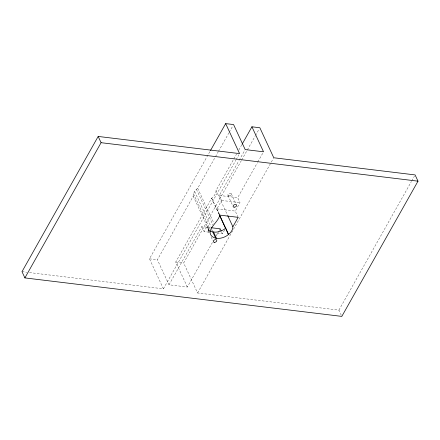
<?xml version="1.0" encoding="UTF-8"?>
<svg xmlns="http://www.w3.org/2000/svg" width="440" height="440" viewBox="0 0 440 440"><rect width="100%" height="100%" fill="white"/><g stroke="black" fill="none" stroke-linecap="round" stroke-linejoin="round"><path stroke-width="0.33" stroke-dasharray="2.2 1.65" d="M212.443 242.479L187.352 287.018L169.004 284.79L157.399 259.793L193.221 196.213C193.243 193.028 195.206 190.157 197.687 188.281L215.132 157.322M29.48 272.569L163.399 288.827L149.479 258.83L210.149 151.129M215.468 156.722L218.152 151.96M218.488 151.365L228.882 132.908M229.218 132.314L232.909 125.763M187.352 287.018L175.747 262.02L211.717 198.171L212.828 197.257A12.034 8.036 -24.9 0 0 216.051 190.476L233.486 159.533M233.822 158.934L236.506 154.176M238.849 150.007L241.868 144.65M163.399 288.827L235.873 160.188M236.214 159.594L238.909 154.803M169.004 284.79L201.795 226.589L210.628 227.662M219.824 215.111L216.92 208.857L221.661 200.442L219.34 195.443L238.81 160.892M239.146 160.292L244.849 150.166M341.291 315.255L338.916 310.139L197.593 292.98L183.667 262.983L241.313 160.666M241.648 160.072L255.129 136.136M255.47 135.537L259.177 128.959M208.874 232.166L204.116 231.589L207.218 226.078L209.594 231.193M216.128 235.945L218.801 231.193M219.137 230.599L220.143 228.816M238.167 217.338L235.268 211.09L240.009 202.67L237.688 197.67L257.488 162.52M257.824 161.926L263.197 152.394M217.025 233.156L222.464 233.816L225.258 228.855M197.593 292.98L273.438 158.356M338.916 310.139L411.389 181.5M411.73 180.901L414.425 176.115M207.218 226.078L207.559 228.184L208.879 231.028M219.34 195.443L237.688 197.67M221.661 200.442L240.009 202.67M216.92 208.857L235.268 211.09M149.479 258.83L157.399 259.793M175.747 262.02L183.667 262.983M22 271.662L26.758 272.239M209.671 230.582L207.559 228.184M231.292 193.754L236.236 204.413M227.975 195.393L232.37 204.87M216.051 190.476L227.458 215.056M211.717 198.171L219.109 214.088M211.64 198.308L219.032 214.225M221.689 232.15L222.464 233.816M197.687 188.281L213.939 223.306M196.422 189.327L212.96 224.961M194.639 191.516L210.898 226.534M211.761 229.504L212.581 231.281M193.54 193.826L209.798 228.85M193.198 196.103L210.023 232.353M208.164 230.549L209.539 233.514M211.189 237.066L212.839 240.62M201.795 226.589L204.116 231.589M211.409 229.922A1.854 1.238 -24.9 0 1 211.156 230.269M209.061 231.083A1.854 1.238 -24.9 0 1 208.153 229.719A1.854 1.238 -24.9 0 1 210.149 228.377M228.872 195.927A1.854 1.238 -24.9 0 0 231.385 194.062A1.854 1.238 -24.9 0 0 228.641 193.732A1.854 1.238 -24.9 0 0 228.872 195.927"/><path stroke-width="0.66" d="M251.928 126.797L263.533 151.8L245.185 149.573L233.58 124.57L225.66 123.607L239.586 153.61L98.181 136.439L22 271.662L24.899 277.91L341.82 316.393L418 181.17L415.102 174.922L273.774 157.762L259.853 127.76L251.928 126.797L242.204 144.056M24.899 277.91L101.085 142.687L98.181 136.439M210.49 150.535L225.66 123.607M228.388 234.548L225.643 228.168L224.417 229.174A12.034 8.036 -24.9 0 1 215.765 232.15L212.988 231.99L210.595 231.231M232.876 226.727L238.167 217.338L219.824 215.111C218.224 221.777 210.683 225.88 210.045 232.458C210.227 236.764 214.907 238.629 218.664 238.403A12.034 8.036 -24.9 0 0 227.315 235.428L229.658 233.508A12.034 8.036 -24.9 0 0 232.876 226.727L227.744 215.666M101.085 142.687L418 181.17M211.305 227.744L220.143 228.816L221.172 231.039M219.389 214.698L228.547 234.421M219.313 214.836L225.566 228.305M216.441 238.26L213.538 232.012L212.762 231.919L215.661 238.167M234.091 207.174A1.854 1.238 -24.9 0 0 236.605 205.315A1.854 1.238 -24.9 0 0 233.86 204.98A1.854 1.238 -24.9 0 0 234.091 207.174M214.286 242.336A1.854 1.238 -24.9 0 0 216.799 240.471A1.854 1.238 -24.9 0 0 214.055 240.136A1.854 1.238 -24.9 0 0 214.286 242.336"/></g></svg>
